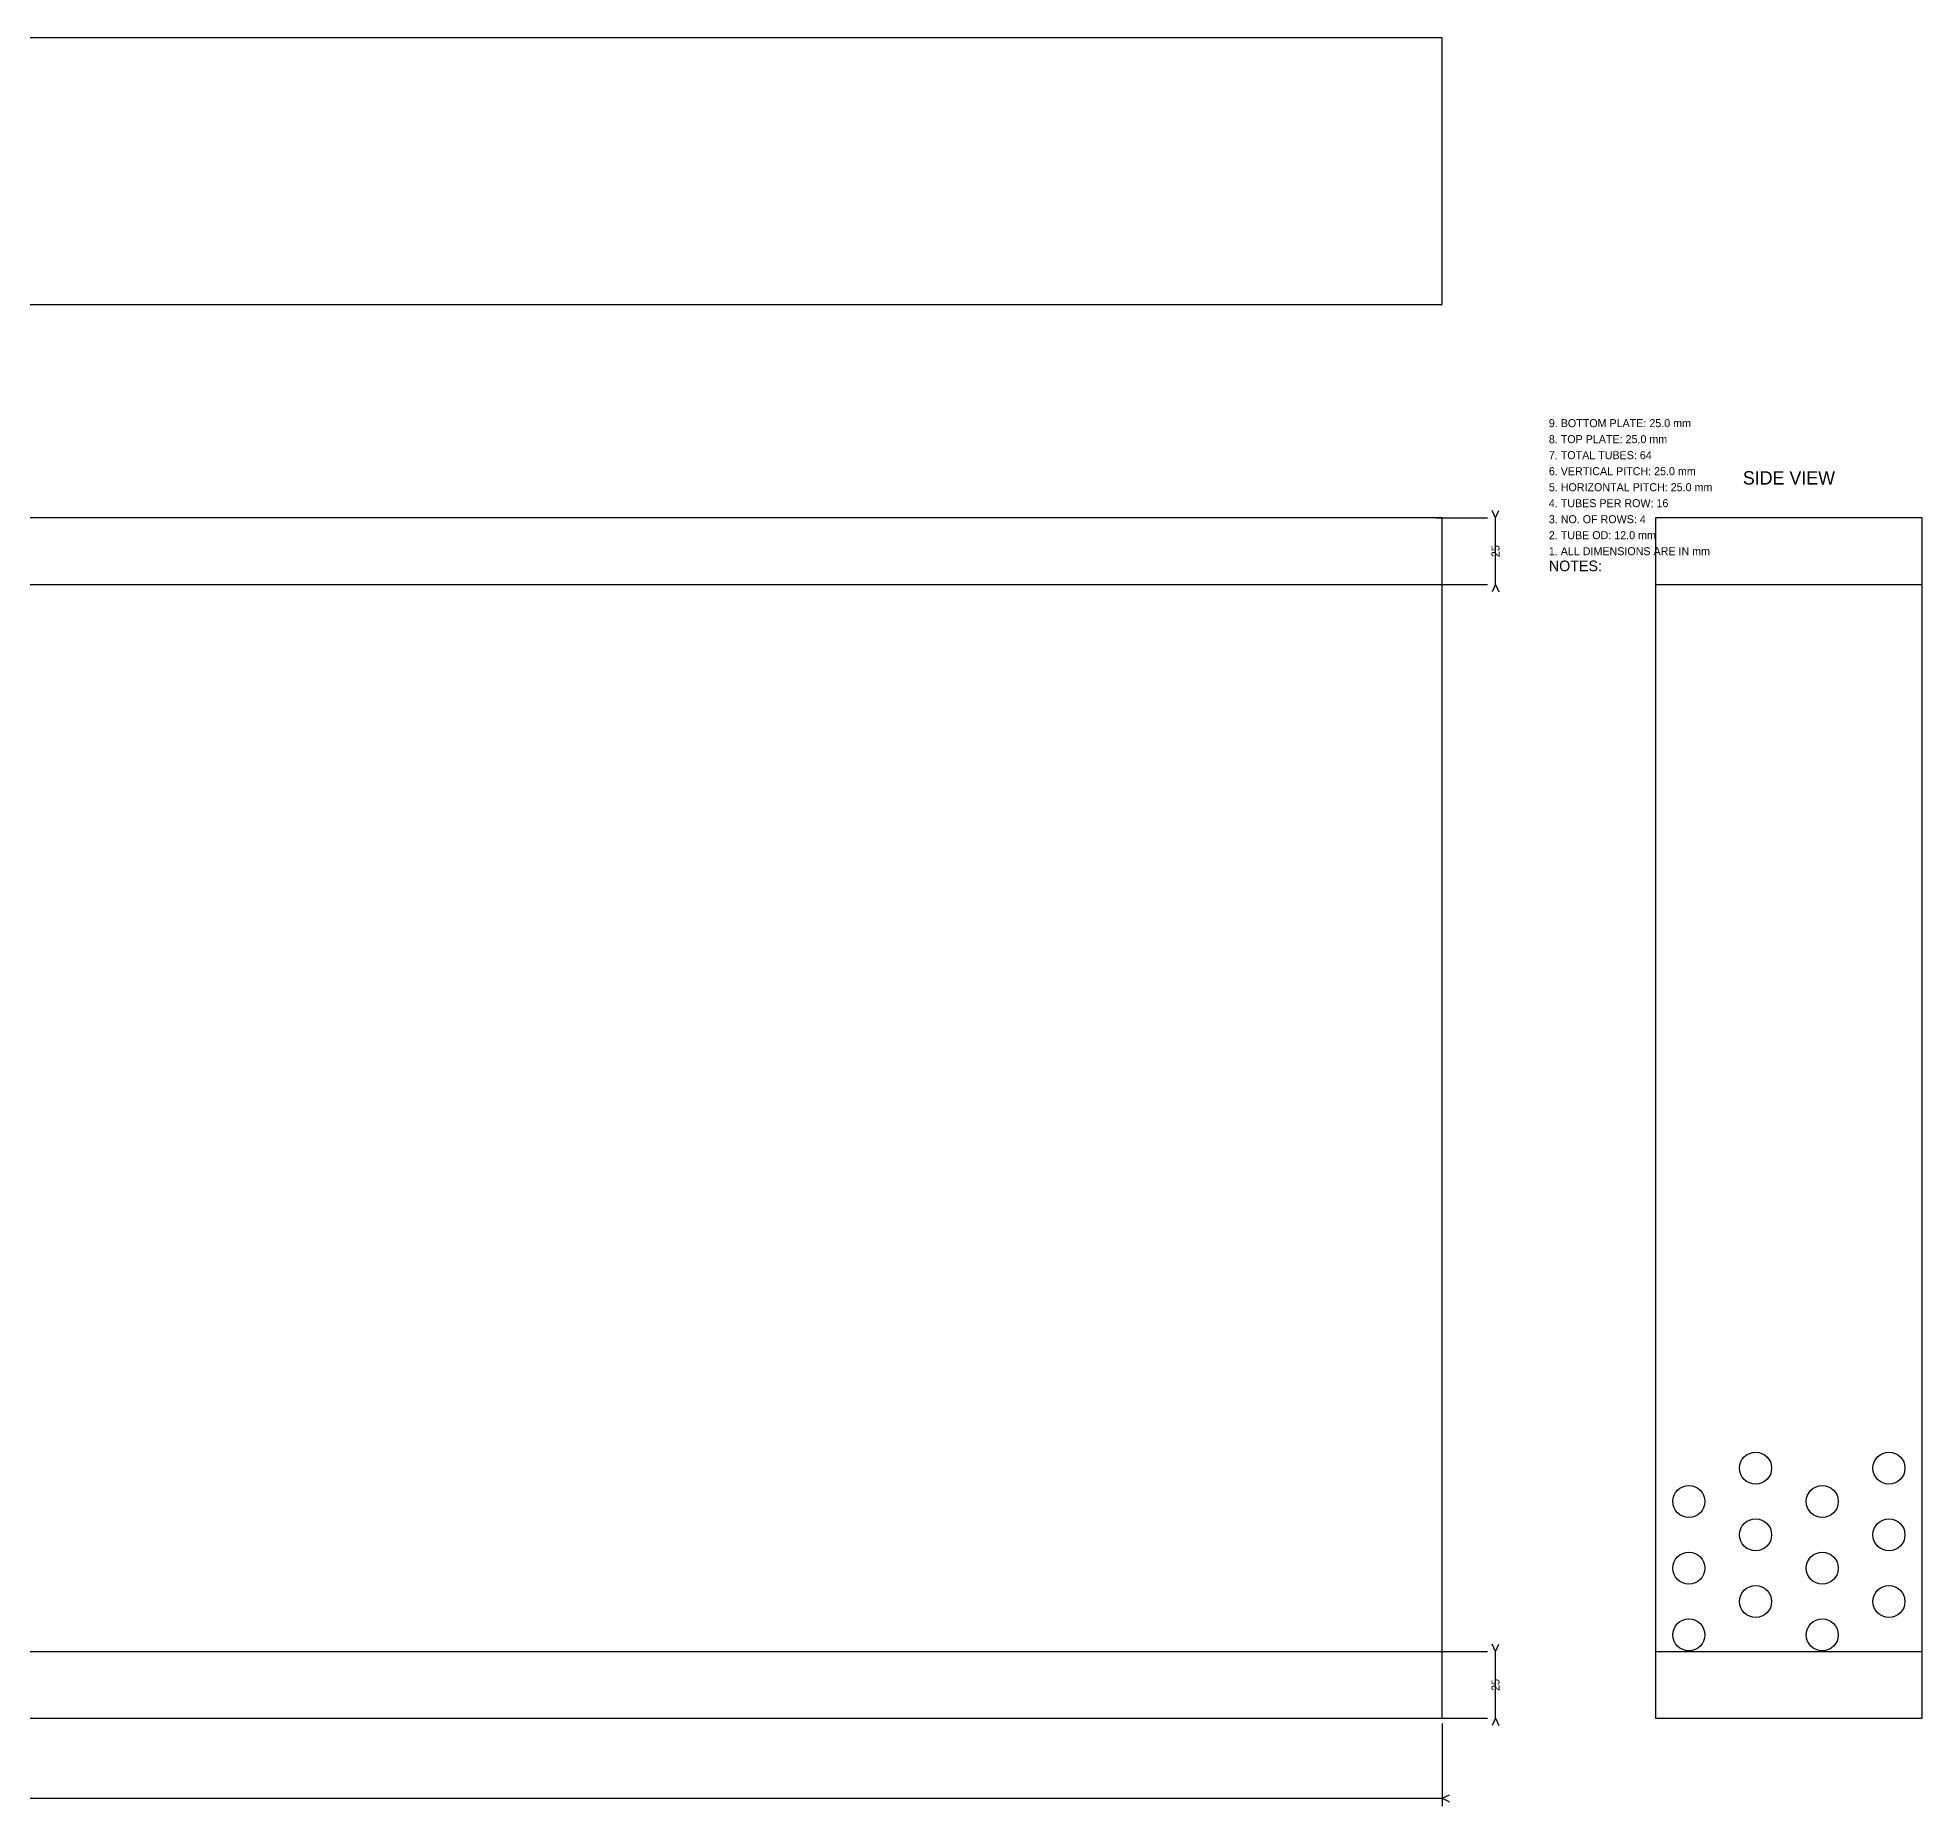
# Model space of a CAD drawing. Header units: metres. Extents: x -33 to 1380, y -33 to 648.
# Drawn here: x 674 to 1380, y -33 to 630 of the extents above; entities that cross this region are included whole.
import ezdxf
from ezdxf.enums import TextEntityAlignment as Align

# ---------------------------------------------------------------- set-up
doc = ezdxf.new("R2010")
doc.units = ezdxf.units.M
for name, color, linetype in [('CASING', 1, 'Continuous'), ('DIMS', 4, 'Continuous'), ('LABELS', 2, 'Continuous'), ('NOTES', 2, 'Continuous'), ('PLATES', 5, 'Continuous'), ('TUBES', 3, 'Continuous')]:
    doc.layers.add(name, color=color, linetype=linetype)

msp = doc.modelspace()

# ---------------------------------------------------------------- linework, layer by layer
at = {"layer": 'CASING'}
for points in [[(0, 530), (1200, 530), (1200, 630), (0, 630), (0, 530)], [(0, 0), (1200, 0), (1200, 450), (0, 450), (0, 0)], [(1280, 0), (1380, 0), (1380, 450), (1280, 450), (1280, 0)]]:
    msp.add_lwpolyline(points, dxfattribs=at)
at = {"layer": 'DIMS'}
for p, q in [((1220, 450), (1218.73, 452.72)), ((1220, 450), (1221.27, 452.72)), ((1198, 450), (1217, 450)), ((1220, 425), (1220, 450)), ((1198, 425), (1217, 425)), ((1220, 425), (1218.73, 422.28)), ((1220, 425), (1221.27, 422.28)), ((1198, 25), (1217, 25)), ((1220, 25), (1218.73, 27.72)), ((1220, 25), (1221.27, 27.72)), ((1220, 0), (1220, 25)), ((1198, 0), (1217, 0)), ((1220, 0), (1218.73, -2.72)), ((1220, 0), (1221.27, -2.72)), ((1200, -2), (1200, -33)), ((0, -30), (1200, -30)), ((1200, -30), (1202.72, -28.73)), ((1200, -30), (1202.72, -31.27))]:
    msp.add_line(p, q, dxfattribs=at)
at = {"layer": 'PLATES'}
for p, q in [((0, 425), (1200, 425)), ((1280, 425), (1380, 425)), ((0, 25), (1200, 25)), ((1280, 25), (1380, 25))]:
    msp.add_line(p, q, dxfattribs=at)
at = {"layer": 'TUBES'}
for centre in [(1317.5, 93.75), (1367.5, 93.75), (1292.5, 81.25), (1342.5, 81.25), (1317.5, 68.75), (1367.5, 68.75), (1292.5, 56.25), (1342.5, 56.25), (1317.5, 43.75), (1367.5, 43.75), (1292.5, 31.25), (1342.5, 31.25)]:
    msp.add_circle(centre, 6, dxfattribs=at)

# ---------------------------------------------------------------- texts
at = {"layer": 'DIMS'}
for p in [(1220, 437.5), (1220, 12.5)]:
    msp.add_text('25', height=3, rotation=90, dxfattribs=at).set_placement(p, align=Align.MIDDLE_CENTER)
at = {"layer": 'LABELS'}
msp.add_text('SIDE VIEW', height=5, dxfattribs=at).set_placement((1330, 465), align=Align.MIDDLE_CENTER)
at = {"layer": 'NOTES'}
for s, height, p in [('8. TOP PLATE: 25.0 mm', 3, (1240, 478)), ('9. BOTTOM PLATE: 25.0 mm', 3, (1240, 484)), ('7. TOTAL TUBES: 64', 3, (1240, 472)), ('6. VERTICAL PITCH: 25.0 mm', 3, (1240, 466)), ('5. HORIZONTAL PITCH: 25.0 mm', 3, (1240, 460)), ('4. TUBES PER ROW: 16', 3, (1240, 454)), ('3. NO. OF ROWS: 4', 3, (1240, 448)), ('2. TUBE OD: 12.0 mm', 3, (1240, 442)), ('1. ALL DIMENSIONS ARE IN mm', 3, (1240, 436)), ('NOTES:', 4, (1240, 430))]:
    msp.add_text(s, height=height, dxfattribs=at).set_placement(p)

doc.saveas('drawing.dxf')
